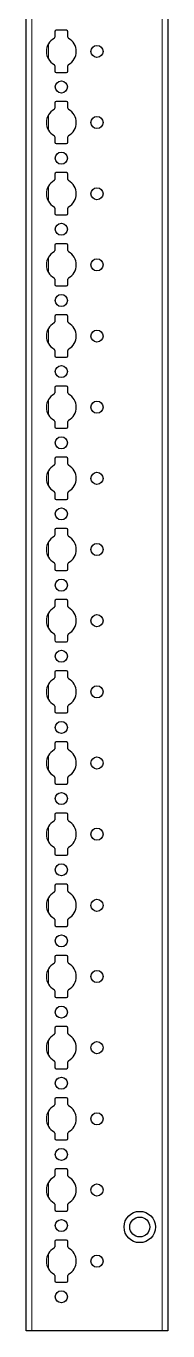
# Model space of a CAD drawing. Header units: millimetres. Extents: x -199 to 3079, y -2047 to 1507.
# Drawn here: x 3028.8 to 3078.5, y -851.8 to -393.4 of the extents above; entities that cross this region are included whole.
import ezdxf

# ---------------------------------------------------------------- set-up
doc = ezdxf.new("R2010")
doc.units = ezdxf.units.MM

msp = doc.modelspace()

# ---------------------------------------------------------------- linework, layer by layer
at = {"color": 7, "linetype": 'Continuous', "lineweight": 25}
for p, q in [((3028.81, -851.79), (3028.81, 47.21)), ((3078.51, 47.21), (3078.51, -851.79)), ((3038.86, -395.39), (3038.86, -397.27)), ((3042.96, -394.89), (3039.36, -394.89)), ((3043.46, -397.27), (3043.46, -395.39)), ((3038.86, -407.32), (3038.86, -409.19)), ((3043.46, -409.19), (3043.46, -407.32)), ((3039.36, -409.69), (3042.96, -409.69)), ((3038.86, -420.39), (3038.86, -422.27)), ((3042.96, -419.89), (3039.36, -419.89)), ((3043.46, -422.27), (3043.46, -420.39)), ((3038.86, -432.32), (3038.86, -434.19)), ((3039.36, -434.69), (3042.96, -434.69)), ((3043.46, -434.19), (3043.46, -432.32)), ((3038.86, -445.39), (3038.86, -447.27)), ((3042.96, -444.89), (3039.36, -444.89)), ((3043.46, -447.27), (3043.46, -445.39)), ((3038.86, -457.32), (3038.86, -459.19)), ((3043.46, -459.19), (3043.46, -457.32)), ((3039.36, -459.69), (3042.96, -459.69)), ((3038.86, -470.39), (3038.86, -472.27)), ((3042.96, -469.89), (3039.36, -469.89)), ((3043.46, -472.27), (3043.46, -470.39)), ((3038.86, -482.32), (3038.86, -484.19)), ((3039.36, -484.69), (3042.96, -484.69)), ((3043.46, -484.19), (3043.46, -482.32)), ((3042.96, -494.89), (3039.36, -494.89)), ((3038.86, -495.39), (3038.86, -497.27)), ((3043.46, -497.27), (3043.46, -495.39)), ((3038.86, -507.32), (3038.86, -509.19)), ((3043.46, -509.19), (3043.46, -507.32)), ((3039.36, -509.69), (3042.96, -509.69)), ((3038.86, -520.39), (3038.86, -522.27)), ((3042.96, -519.89), (3039.36, -519.89)), ((3043.46, -522.27), (3043.46, -520.39)), ((3038.86, -532.32), (3038.86, -534.19)), ((3039.36, -534.69), (3042.96, -534.69)), ((3043.46, -534.19), (3043.46, -532.32)), ((3038.86, -545.39), (3038.86, -547.27)), ((3042.96, -544.89), (3039.36, -544.89)), ((3043.46, -547.27), (3043.46, -545.39)), ((3038.86, -557.32), (3038.86, -559.19)), ((3043.46, -559.19), (3043.46, -557.32)), ((3039.36, -559.69), (3042.96, -559.69)), ((3038.86, -570.39), (3038.86, -572.27)), ((3042.96, -569.89), (3039.36, -569.89)), ((3043.46, -572.27), (3043.46, -570.39)), ((3038.86, -582.32), (3038.86, -584.19)), ((3039.36, -584.69), (3042.96, -584.69)), ((3043.46, -584.19), (3043.46, -582.32)), ((3038.86, -595.39), (3038.86, -597.27)), ((3042.96, -594.89), (3039.36, -594.89)), ((3043.46, -597.27), (3043.46, -595.39)), ((3038.86, -607.32), (3038.86, -609.19)), ((3043.46, -609.19), (3043.46, -607.32)), ((3039.36, -609.69), (3042.96, -609.69)), ((3038.86, -620.39), (3038.86, -622.27)), ((3042.96, -619.89), (3039.36, -619.89)), ((3043.46, -622.27), (3043.46, -620.39)), ((3038.86, -632.32), (3038.86, -634.19)), ((3043.46, -634.19), (3043.46, -632.32)), ((3039.36, -634.69), (3042.96, -634.69)), ((3038.86, -645.39), (3038.86, -647.27)), ((3042.96, -644.89), (3039.36, -644.89)), ((3043.46, -647.27), (3043.46, -645.39)), ((3038.86, -657.32), (3038.86, -659.19)), ((3039.36, -659.69), (3042.96, -659.69)), ((3043.46, -659.19), (3043.46, -657.32)), ((3038.86, -670.39), (3038.86, -672.27)), ((3042.96, -669.89), (3039.36, -669.89)), ((3043.46, -672.27), (3043.46, -670.39)), ((3038.86, -682.32), (3038.86, -684.19)), ((3043.46, -684.19), (3043.46, -682.32)), ((3039.36, -684.69), (3042.96, -684.69)), ((3038.86, -695.39), (3038.86, -697.27)), ((3042.96, -694.89), (3039.36, -694.89)), ((3043.46, -697.27), (3043.46, -695.39)), ((3038.86, -707.32), (3038.86, -709.19)), ((3039.36, -709.69), (3042.96, -709.69)), ((3043.46, -709.19), (3043.46, -707.32)), ((3038.86, -720.39), (3038.86, -722.27)), ((3042.96, -719.89), (3039.36, -719.89)), ((3043.46, -722.27), (3043.46, -720.39)), ((3038.86, -732.32), (3038.86, -734.19)), ((3043.46, -734.19), (3043.46, -732.32)), ((3039.36, -734.69), (3042.96, -734.69)), ((3038.86, -745.39), (3038.86, -747.27)), ((3042.96, -744.89), (3039.36, -744.89)), ((3043.46, -747.27), (3043.46, -745.39)), ((3038.86, -757.32), (3038.86, -759.19)), ((3039.36, -759.69), (3042.96, -759.69)), ((3043.46, -759.19), (3043.46, -757.32)), ((3042.96, -769.89), (3039.36, -769.89)), ((3038.86, -770.39), (3038.86, -772.27)), ((3043.46, -772.27), (3043.46, -770.39)), ((3038.86, -782.32), (3038.86, -784.19)), ((3043.46, -784.19), (3043.46, -782.32)), ((3039.36, -784.69), (3042.96, -784.69)), ((3038.86, -795.39), (3038.86, -797.27)), ((3042.96, -794.89), (3039.36, -794.89)), ((3043.46, -797.27), (3043.46, -795.39)), ((3038.86, -807.32), (3038.86, -809.19)), ((3039.36, -809.69), (3042.96, -809.69)), ((3043.46, -809.19), (3043.46, -807.32)), ((3038.86, -820.39), (3038.86, -822.27)), ((3042.96, -819.89), (3039.36, -819.89)), ((3043.46, -822.27), (3043.46, -820.39)), ((3038.86, -832.32), (3038.86, -834.19)), ((3043.46, -834.19), (3043.46, -832.32)), ((3039.36, -834.69), (3042.96, -834.69)), ((3030.81, -851.79), (3028.81, -851.79)), ((3076.51, -851.79), (3030.81, -851.79)), ((3078.51, -851.79), (3076.51, -851.79))]:
    msp.add_line(p, q, dxfattribs=at)
at = {"color": 8, "linetype": 'Continuous', "lineweight": 18}
for p, q in [((3030.81, 47.21), (3030.81, -851.79)), ((3076.51, -851.79), (3076.51, 47.21)), ((3036.66, -399.59), (3036.66, -405)), ((3036.66, -424.59), (3036.66, -430)), ((3036.66, -449.59), (3036.66, -455)), ((3036.66, -474.59), (3036.66, -480)), ((3036.66, -499.59), (3036.66, -505)), ((3036.66, -524.59), (3036.66, -530)), ((3036.66, -549.59), (3036.66, -555)), ((3036.66, -574.59), (3036.66, -580)), ((3036.66, -599.59), (3036.66, -605)), ((3036.66, -624.59), (3036.66, -630)), ((3036.66, -649.59), (3036.66, -655)), ((3036.66, -674.59), (3036.66, -680)), ((3036.66, -699.59), (3036.66, -705)), ((3036.66, -724.59), (3036.66, -730)), ((3036.66, -749.59), (3036.66, -755)), ((3036.66, -774.59), (3036.66, -780)), ((3036.66, -799.59), (3036.66, -805)), ((3036.66, -824.59), (3036.66, -830))]:
    msp.add_line(p, q, dxfattribs=at)
at = {"color": 7, "linetype": 'Continuous', "lineweight": 25}
for centre, radius in [((3053.66, -402.29), 2.12), ((3041.16, -414.79), 2.12), ((3053.66, -427.29), 2.12), ((3041.16, -439.79), 2.12), ((3053.66, -452.29), 2.12), ((3041.16, -464.79), 2.12), ((3053.66, -477.29), 2.12), ((3041.16, -489.79), 2.12), ((3053.66, -502.29), 2.12), ((3041.16, -514.79), 2.12), ((3053.66, -527.29), 2.12), ((3041.16, -539.79), 2.12), ((3053.66, -552.29), 2.12), ((3041.16, -564.79), 2.12), ((3053.66, -577.29), 2.12), ((3041.16, -589.79), 2.12), ((3053.66, -602.29), 2.12), ((3041.16, -614.79), 2.12), ((3053.66, -627.29), 2.12), ((3041.16, -639.79), 2.12), ((3053.66, -652.29), 2.12), ((3041.16, -664.79), 2.12), ((3053.66, -677.29), 2.12), ((3041.16, -689.79), 2.12), ((3053.66, -702.29), 2.12), ((3041.16, -714.79), 2.12), ((3053.66, -727.29), 2.12), ((3041.16, -739.79), 2.12), ((3053.66, -752.29), 2.12), ((3041.16, -764.79), 2.12), ((3053.66, -777.29), 2.12), ((3041.16, -789.79), 2.12), ((3053.66, -802.29), 2.12), ((3068.66, -815.29), 5.5), ((3041.16, -814.79), 2.12), ((3068.66, -815.29), 3.5), ((3053.66, -827.29), 2.12), ((3041.16, -839.79), 2.12)]:
    msp.add_circle(centre, radius, dxfattribs=at)
for centre, radius, start, end in [((3041.16, -402.29), 5.25, 119.1407, 240.8593), ((3038.36, -397.27), 0.5, 299.1407, 0), ((3039.36, -395.39), 0.5, 90, 180), ((3042.96, -395.39), 0.5, 0, 90), ((3043.96, -397.27), 0.5, 180, 240.8593), ((3041.16, -402.29), 5.25, 299.1407, 60.8593), ((3038.36, -407.32), 0.5, 0, 60.8593), ((3043.96, -407.32), 0.5, 119.1407, 180), ((3039.36, -409.19), 0.5, 180, 270), ((3042.96, -409.19), 0.5, 270, 0), ((3039.36, -420.39), 0.5, 90, 180), ((3042.96, -420.39), 0.5, 0, 90), ((3041.16, -427.29), 5.25, 119.1407, 240.8593), ((3038.36, -422.27), 0.5, 299.1407, 0), ((3043.96, -422.27), 0.5, 180, 240.8593), ((3041.16, -427.29), 5.25, 299.1407, 60.8593), ((3038.36, -432.32), 0.5, 0, 60.8593), ((3039.36, -434.19), 0.5, 180, 270), ((3042.96, -434.19), 0.5, 270, 0), ((3043.96, -432.32), 0.5, 119.1407, 180), ((3041.16, -452.29), 5.25, 119.1407, 240.8593), ((3038.36, -447.27), 0.5, 299.1407, 0), ((3039.36, -445.39), 0.5, 90, 180), ((3042.96, -445.39), 0.5, 0, 90), ((3043.96, -447.27), 0.5, 180, 240.8593), ((3041.16, -452.29), 5.25, 299.1407, 60.8593), ((3038.36, -457.32), 0.5, 0, 60.8593), ((3043.96, -457.32), 0.5, 119.1407, 180), ((3039.36, -459.19), 0.5, 180, 270), ((3042.96, -459.19), 0.5, 270, 0), ((3039.36, -470.39), 0.5, 90, 180), ((3042.96, -470.39), 0.5, 0, 90), ((3041.16, -477.29), 5.25, 119.1407, 240.8593), ((3038.36, -472.27), 0.5, 299.1407, 0), ((3043.96, -472.27), 0.5, 180, 240.8593), ((3041.16, -477.29), 5.25, 299.1407, 60.8593), ((3038.36, -482.32), 0.5, 0, 60.8593), ((3039.36, -484.19), 0.5, 180, 270), ((3042.96, -484.19), 0.5, 270, 0), ((3043.96, -482.32), 0.5, 119.1407, 180), ((3039.36, -495.39), 0.5, 90, 180), ((3042.96, -495.39), 0.5, 0, 90), ((3041.16, -502.29), 5.25, 119.1407, 240.8593), ((3038.36, -497.27), 0.5, 299.1407, 0), ((3043.96, -497.27), 0.5, 180, 240.8593), ((3041.16, -502.29), 5.25, 299.1407, 60.8593), ((3038.36, -507.32), 0.5, 0, 60.8593), ((3043.96, -507.32), 0.5, 119.1407, 180), ((3039.36, -509.19), 0.5, 180, 270), ((3042.96, -509.19), 0.5, 270, 0), ((3038.36, -522.27), 0.5, 299.1407, 0), ((3039.36, -520.39), 0.5, 90, 180), ((3042.96, -520.39), 0.5, 0, 90), ((3043.96, -522.27), 0.5, 180, 240.8593), ((3041.16, -527.29), 5.25, 119.1407, 240.8593), ((3041.16, -527.29), 5.25, 299.1407, 60.8593), ((3038.36, -532.32), 0.5, 0, 60.8593), ((3039.36, -534.19), 0.5, 180, 270), ((3042.96, -534.19), 0.5, 270, 0), ((3043.96, -532.32), 0.5, 119.1407, 180), ((3039.36, -545.39), 0.5, 90, 180), ((3042.96, -545.39), 0.5, 0, 90), ((3041.16, -552.29), 5.25, 119.1407, 240.8593), ((3038.36, -547.27), 0.5, 299.1407, 0), ((3043.96, -547.27), 0.5, 180, 240.8593), ((3041.16, -552.29), 5.25, 299.1407, 60.8593), ((3038.36, -557.32), 0.5, 0, 60.8593), ((3039.36, -559.19), 0.5, 180, 270), ((3042.96, -559.19), 0.5, 270, 0), ((3043.96, -557.32), 0.5, 119.1407, 180), ((3041.16, -577.29), 5.25, 119.1407, 240.8593), ((3038.36, -572.27), 0.5, 299.1407, 0), ((3039.36, -570.39), 0.5, 90, 180), ((3042.96, -570.39), 0.5, 0, 90), ((3043.96, -572.27), 0.5, 180, 240.8593), ((3041.16, -577.29), 5.25, 299.1407, 60.8593), ((3038.36, -582.32), 0.5, 0, 60.8593), ((3043.96, -582.32), 0.5, 119.1407, 180), ((3039.36, -584.19), 0.5, 180, 270), ((3042.96, -584.19), 0.5, 270, 0), ((3039.36, -595.39), 0.5, 90, 180), ((3042.96, -595.39), 0.5, 0, 90), ((3041.16, -602.29), 5.25, 119.1407, 240.8593), ((3038.36, -597.27), 0.5, 299.1407, 0), ((3043.96, -597.27), 0.5, 180, 240.8593), ((3041.16, -602.29), 5.25, 299.1407, 60.8593), ((3038.36, -607.32), 0.5, 0, 60.8593), ((3039.36, -609.19), 0.5, 180, 270), ((3042.96, -609.19), 0.5, 270, 0), ((3043.96, -607.32), 0.5, 119.1407, 180), ((3041.16, -627.29), 5.25, 119.1407, 240.8593), ((3038.36, -622.27), 0.5, 299.1407, 0), ((3039.36, -620.39), 0.5, 90, 180), ((3042.96, -620.39), 0.5, 0, 90), ((3043.96, -622.27), 0.5, 180, 240.8593), ((3041.16, -627.29), 5.25, 299.1407, 60.8593), ((3038.36, -632.32), 0.5, 0, 60.8593), ((3043.96, -632.32), 0.5, 119.1407, 180), ((3039.36, -634.19), 0.5, 180, 270), ((3042.96, -634.19), 0.5, 270, 0), ((3039.36, -645.39), 0.5, 90, 180), ((3042.96, -645.39), 0.5, 0, 90), ((3041.16, -652.29), 5.25, 119.1407, 240.8593), ((3038.36, -647.27), 0.5, 299.1407, 0), ((3043.96, -647.27), 0.5, 180, 240.8593), ((3041.16, -652.29), 5.25, 299.1407, 60.8593), ((3038.36, -657.32), 0.5, 0, 60.8593), ((3039.36, -659.19), 0.5, 180, 270), ((3042.96, -659.19), 0.5, 270, 0), ((3043.96, -657.32), 0.5, 119.1407, 180), ((3041.16, -677.29), 5.25, 119.1407, 240.8593), ((3038.36, -672.27), 0.5, 299.1407, 0), ((3039.36, -670.39), 0.5, 90, 180), ((3042.96, -670.39), 0.5, 0, 90), ((3043.96, -672.27), 0.5, 180, 240.8593), ((3041.16, -677.29), 5.25, 299.1407, 60.8593), ((3038.36, -682.32), 0.5, 0, 60.8593), ((3043.96, -682.32), 0.5, 119.1407, 180), ((3039.36, -684.19), 0.5, 180, 270), ((3042.96, -684.19), 0.5, 270, 0), ((3039.36, -695.39), 0.5, 90, 180), ((3042.96, -695.39), 0.5, 0, 90), ((3041.16, -702.29), 5.25, 119.1407, 240.8593), ((3038.36, -697.27), 0.5, 299.1407, 0), ((3043.96, -697.27), 0.5, 180, 240.8593), ((3041.16, -702.29), 5.25, 299.1407, 60.8593), ((3038.36, -707.32), 0.5, 0, 60.8593), ((3039.36, -709.19), 0.5, 180, 270), ((3042.96, -709.19), 0.5, 270, 0), ((3043.96, -707.32), 0.5, 119.1407, 180), ((3041.16, -727.29), 5.25, 119.1407, 240.8593), ((3038.36, -722.27), 0.5, 299.1407, 0), ((3039.36, -720.39), 0.5, 90, 180), ((3042.96, -720.39), 0.5, 0, 90), ((3043.96, -722.27), 0.5, 180, 240.8593), ((3041.16, -727.29), 5.25, 299.1407, 60.8593), ((3038.36, -732.32), 0.5, 0, 60.8593), ((3043.96, -732.32), 0.5, 119.1407, 180), ((3039.36, -734.19), 0.5, 180, 270), ((3042.96, -734.19), 0.5, 270, 0), ((3039.36, -745.39), 0.5, 90, 180), ((3042.96, -745.39), 0.5, 0, 90), ((3041.16, -752.29), 5.25, 119.1407, 240.8593), ((3038.36, -747.27), 0.5, 299.1407, 0), ((3043.96, -747.27), 0.5, 180, 240.8593), ((3041.16, -752.29), 5.25, 299.1407, 60.8593), ((3038.36, -757.32), 0.5, 0, 60.8593), ((3039.36, -759.19), 0.5, 180, 270), ((3042.96, -759.19), 0.5, 270, 0), ((3043.96, -757.32), 0.5, 119.1407, 180), ((3039.36, -770.39), 0.5, 90, 180), ((3042.96, -770.39), 0.5, 0, 90), ((3041.16, -777.29), 5.25, 119.1407, 240.8593), ((3038.36, -772.27), 0.5, 299.1407, 0), ((3043.96, -772.27), 0.5, 180, 240.8593), ((3041.16, -777.29), 5.25, 299.1407, 60.8593), ((3038.36, -782.32), 0.5, 0, 60.8593), ((3043.96, -782.32), 0.5, 119.1407, 180), ((3039.36, -784.19), 0.5, 180, 270), ((3042.96, -784.19), 0.5, 270, 0), ((3038.36, -797.27), 0.5, 299.1407, 0), ((3039.36, -795.39), 0.5, 90, 180), ((3042.96, -795.39), 0.5, 0, 90), ((3043.96, -797.27), 0.5, 180, 240.8593), ((3041.16, -802.29), 5.25, 119.1407, 240.8593), ((3041.16, -802.29), 5.25, 299.1407, 60.8593), ((3038.36, -807.32), 0.5, 0, 60.8593), ((3039.36, -809.19), 0.5, 180, 270), ((3042.96, -809.19), 0.5, 270, 0), ((3043.96, -807.32), 0.5, 119.1407, 180), ((3039.36, -820.39), 0.5, 90, 180), ((3042.96, -820.39), 0.5, 0, 90), ((3041.16, -827.29), 5.25, 119.1407, 240.8593), ((3038.36, -822.27), 0.5, 299.1407, 0), ((3043.96, -822.27), 0.5, 180, 240.8593), ((3041.16, -827.29), 5.25, 299.1407, 60.8593), ((3038.36, -832.32), 0.5, 0, 60.8593), ((3039.36, -834.19), 0.5, 180, 270), ((3042.96, -834.19), 0.5, 270, 0), ((3043.96, -832.32), 0.5, 119.1407, 180)]:
    msp.add_arc(centre, radius, start, end, dxfattribs=at)

doc.saveas('drawing.dxf')
